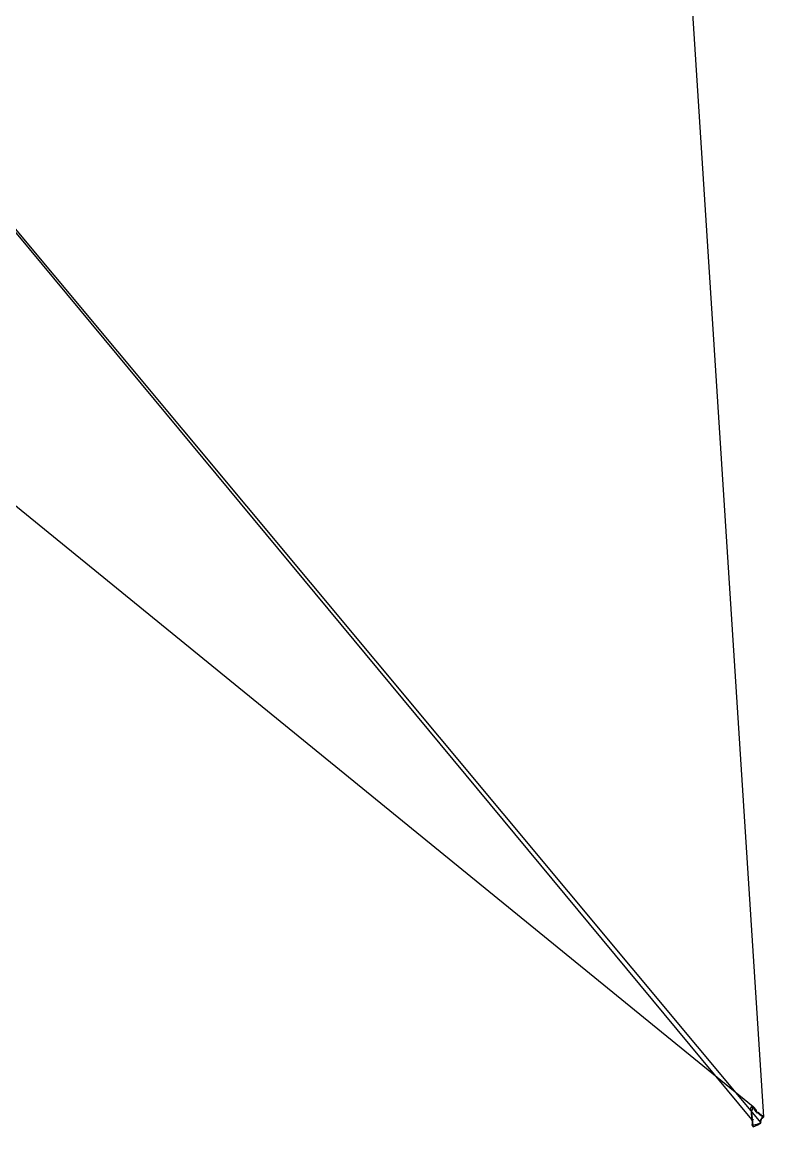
# Model space of a CAD drawing. Extents: x 106.571 to 106.803, y 16.491 to 16.899.
# Drawn here: x 106.7047 to 106.7511, y 16.4911 to 16.5602 of the extents above; entities that cross this region are included whole.
import ezdxf

# ---------------------------------------------------------------- set-up
doc = ezdxf.new("R2010")
doc.units = 0
doc.header["$MEASUREMENT"] = 0
doc.layers.add('Tracklog', color=7, linetype='Continuous')

msp = doc.modelspace()

# ---------------------------------------------------------------- linework, layer by layer
at = {"layer": 'Tracklog', "color": 18}
for points in [[(106.736626, 16.715757, 538.960022), (106.751034, 16.491732, 442.339996), (106.751001, 16.491739, 443.309998), (106.750974, 16.491738, 444.75), (106.750931, 16.491767, 443.309998), (106.750912, 16.491832, 439.459991), (106.750887, 16.491845, 438.980011), (106.75083, 16.491874, 436.100006), (106.750736, 16.491969, 432.25), (106.750739, 16.491978, 431.769989), (106.750745, 16.491994, 431.290009), (106.75071, 16.491974, 431.290009), (106.750669, 16.49198, 430.809998), (106.750644, 16.492009, 429.369995), (106.750566, 16.492161, 425.519989), (106.750531, 16.492213, 423.119995), (106.750473, 16.492288, 422.640015), (106.750383, 16.492381, 423.119995), (106.750332, 16.492376, 425.040009), (106.750313, 16.492345, 427.440002), (106.750238, 16.492322, 429.850006), (106.750228, 16.49225, 431.769989), (106.750217, 16.492214, 431.769989), (106.750277, 16.492094, 431.769989), (106.750284, 16.492085, 431.769989), (106.75028, 16.492038, 432.25), (106.750276, 16.491969, 432.25), (106.750296, 16.491801, 432.730011), (106.750302, 16.49175, 433.690002), (106.750321, 16.491725, 434.170013), (106.750313, 16.491625, 435.130005), (106.750334, 16.491563, 435.609985), (106.750333, 16.491401, 438.5), (106.750353, 16.491341, 440.420013), (106.750373, 16.491198, 442.820007), (106.750377, 16.491203, 442.820007), (106.750616, 16.491263, 441.859985), (106.750705, 16.491279, 442.820007), (106.75082, 16.491302, 443.790009), (106.750872, 16.491364, 445.709991), (106.750879, 16.491358, 447.630005), (106.698585, 16.554056, 429.850006)], [(106.698075, 16.554474, 423.119995), (106.750288, 16.491566, 428.399994), (106.750342, 16.491402, 428.399994), (106.750311, 16.491218, 428.399994), (106.750396, 16.491099, 428.399994), (106.7505, 16.491147, 428.399994), (106.750687, 16.491232, 428.399994), (106.750875, 16.491364, 438.980011), (106.750863, 16.491442, 447.149994), (106.750859, 16.491447, 447.630005), (106.750905, 16.491584, 442.339996), (106.750921, 16.491618, 440.899994), (106.750975, 16.491653, 440.420013), (106.751059, 16.491735, 443.309998), (106.750986, 16.491785, 441.859985), (106.750952, 16.491791, 441.380005), (106.750947, 16.491756, 440.899994), (106.750898, 16.491796, 438.980011), (106.75088, 16.491879, 435.130005), (106.7508, 16.491875, 433.690002), (106.750697, 16.491949, 431.290009), (106.750687, 16.491951, 431.290009), (106.750655, 16.491953, 431.290009), (106.750571, 16.492074, 427.920013), (106.750534, 16.492141, 426.959991), (106.750506, 16.492158, 426.480011), (106.75044, 16.492301, 426), (106.7504, 16.492351, 426.480011), (106.750352, 16.492344, 426.480011), (106.75034, 16.492315, 426.480011), (106.750327, 16.492303, 426.480011), (106.750303, 16.492266, 435.130005), (106.750334, 16.492287, 436.579987), (106.750403, 16.492286, 428.399994), (106.750382, 16.492315, 425.040009), (106.750343, 16.492227, 424.079987), (106.750343, 16.492168, 424.559998), (106.75026, 16.492082, 427.440002), (106.750262, 16.4919, 428.890015), (106.750292, 16.491738, 427.920013), (106.750304, 16.491626, 427.920013), (106.750336, 16.491557, 427.920013), (106.750347, 16.49156, 432.25), (106.750383, 16.491589, 430.809998), (106.750359, 16.49155, 433.209991), (106.750342, 16.491505, 433.690002), (106.75035, 16.49134, 433.690002), (106.750358, 16.491263, 435.130005), (106.750387, 16.491208, 436.579987), (106.750532, 16.491253, 438.980011), (106.750566, 16.491257, 439.459991), (106.750738, 16.491304, 444.75), (106.750868, 16.49134, 447.149994), (106.750853, 16.491407, 447.149994), (106.750855, 16.491493, 445.230011), (106.750855, 16.4915, 445.230011), (106.750945, 16.491659, 444.269989), (106.750968, 16.491753, 442.339996), (106.75093, 16.491797, 441.380005), (106.750879, 16.491809, 438.019989), (106.750806, 16.491835, 435.130005), (106.750791, 16.491888, 433.690002), (106.750738, 16.491903, 432.730011), (106.750717, 16.49193, 432.25), (106.75062, 16.492007, 429.369995), (106.750567, 16.492052, 427.440002), (106.750498, 16.492164, 425.519989), (106.750404, 16.492347, 425.040009), (106.750396, 16.492356, 425.040009), (106.592319, 16.62116, 207.779999)]]:
    msp.add_polyline3d(points, dxfattribs=at)

doc.saveas('drawing.dxf')
